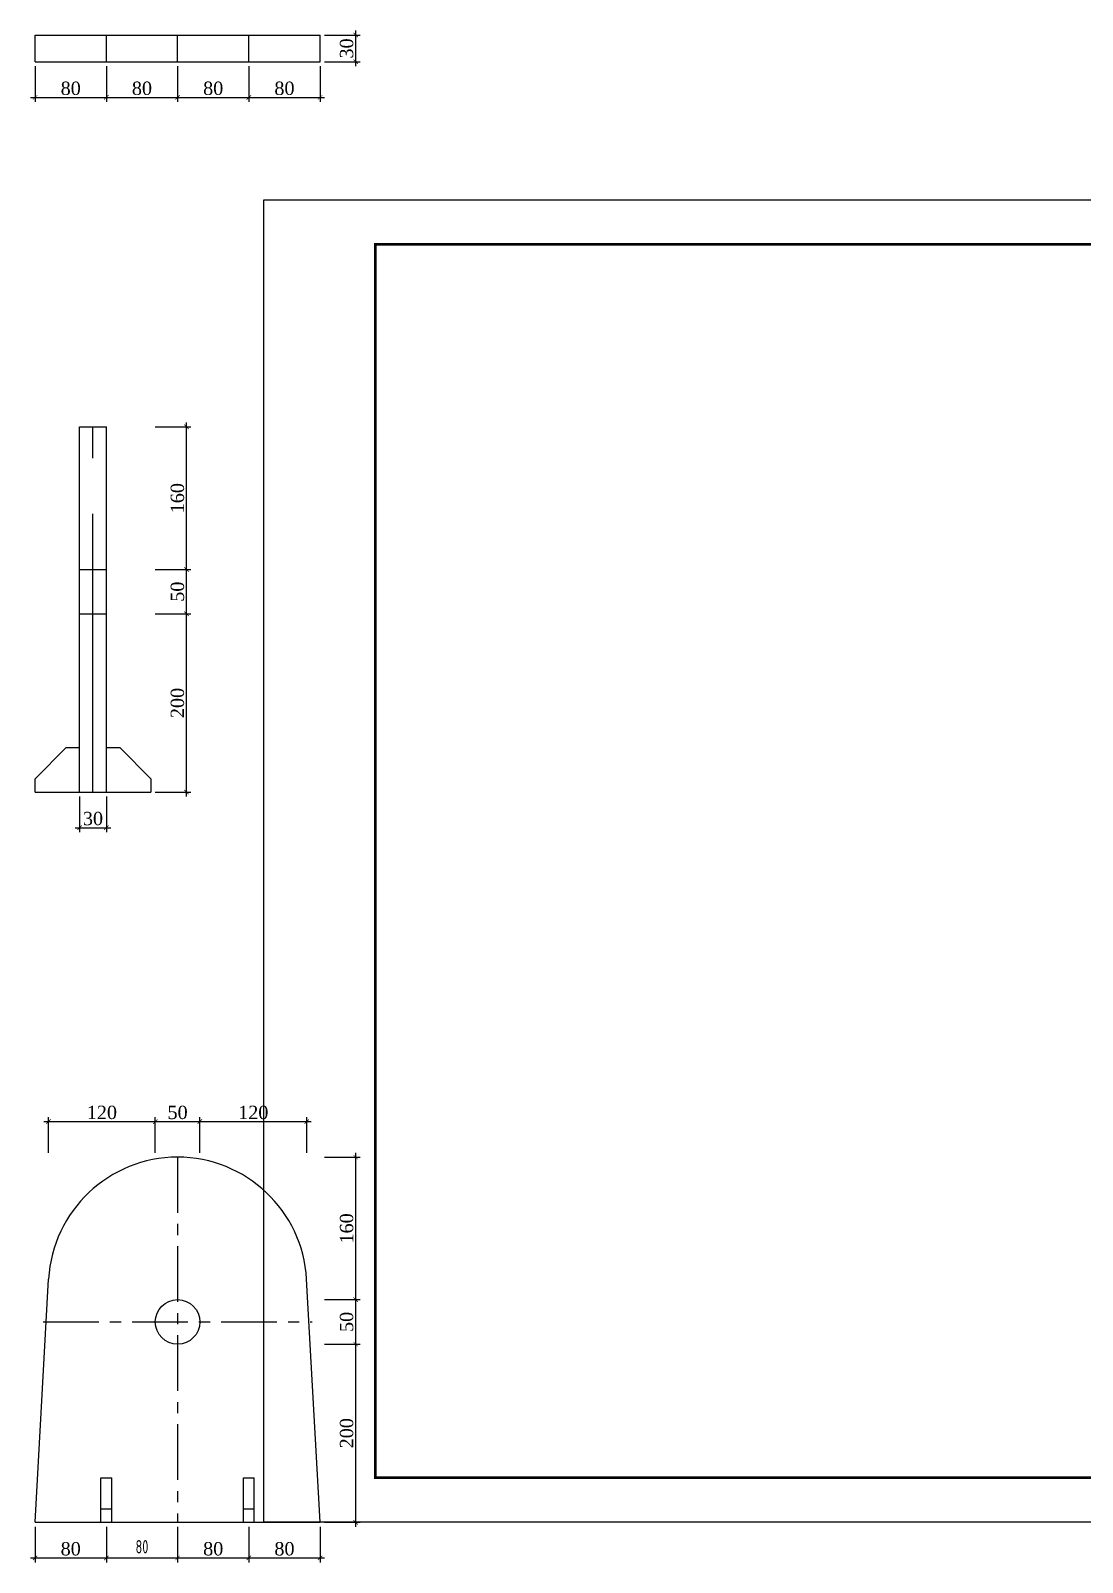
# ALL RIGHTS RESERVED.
# Model space of a CAD drawing. Extents: x -100 to 128588, y -900 to 33500.
# Drawn here: x -100 to 23519, y -900 to 33500 of the extents above; entities that cross this region are included whole.
import ezdxf
from ezdxf.enums import TextEntityAlignment as Align

# ---------------------------------------------------------------- set-up
doc = ezdxf.new("R2010")
doc.units = 0
doc.header["$LTSCALE"] = 1000
doc.linetypes.add('CENTER', pattern=[2, 1.25, -0.25, 0.25, -0.25])
doc.layers.get('0').update_dxf_attribs({"linetype": 'CONTINUOUS'})
doc.layers.get('Defpoints').update_dxf_attribs({"linetype": 'CONTINUOUS'})
doc.layers.add('1粗实线', color=1, linetype='CONTINUOUS', lineweight=30)
doc.layers.add('HFZT', color=5, linetype='CONTINUOUS', lineweight=15)
doc.styles.add('dd', font='times.ttf')
doc.styles.add('TSSD_Dimension', font='tssdeng.shx', dxfattribs={"width": 0.7, "bigfont": 'hztxt.shx'})
doc.styles.add('TSSD_NORM', font='tssdeng.shx', dxfattribs={"width": 0.7, "bigfont": 'hztxt.shx'})
doc.dimstyles.get("Standard").update_dxf_attribs({"dimtxt": 0.18, "dimasz": 0.18, "dimexe": 0.18, "dimexo": 0.0625, "dimgap": 0.09, "dimtad": 0, "dimtih": 1, "dimtoh": 1, "dimdec": 4, "dimzin": 0, "dimdsep": 46, "dimtxsty": 'Standard', "dimcen": 0.09, "dimadec": 0, "dimazin": 0, "dimtfac": 1, "dimtdec": 4, "dimtofl": 0, "dimtmove": 0, "dimatfit": 3, "dimfxl": 1, "dimtolj": 1, "dimtzin": 0, "dimarcsym": 0})
doc.dimstyles.new('TSSD_100_100', dxfattribs={"dimtxt": 300, "dimasz": 100, "dimexe": 100, "dimexo": 250, "dimgap": 100, "dimtad": 1, "dimdec": 0, "dimzin": 0, "dimdsep": 46, "dimtxsty": 'TSSD_Dimension', "dimblk": 'ARCHTICK', "dimblk1": 'ARCHTICK', "dimblk2": 'ARCHTICK', "dimcen": 0, "dimdle": 100, "dimclrt": 7, "dimadec": 0, "dimazin": 0, "dimtfac": 1, "dimtdec": 0, "dimtix": 1, "dimtmove": 2, "dimatfit": 3, "dimfxl": 1, "dimtolj": 1, "dimtzin": 0, "dimarcsym": 0})

# ---------------------------------------------------------------- blocks, each defined once
blk = doc.blocks.new('DETK')
at = {"color": 7, "linetype": 'Continuous'}
blk.add_lwpolyline([(0, 0), (0, 29700), (42000, 29700), (42000, 0), (0, 0)], dxfattribs=at)
at = {"layer": '1粗实线', "color": 7, "linetype": 'Continuous', "const_width": 60}
blk.add_lwpolyline([(2500, 1000), (2500, 28700), (41000, 28700), (41000, 1000), (2500, 1000)], dxfattribs=at)
at = {"layer": 'HFZT', "color": 2, "style": 'TSSD_NORM', "width": 0.7}
for tag, height, p in [('比例尺', 250, (40275, 3100)), ('图号', 250, (37501, 1700)), ('日期', 250, (40275, 1700)), ('图名', 400, (31926, 1425))]:
    blk.add_attdef(tag, text='', height=height, dxfattribs=at).set_placement(p, align=Align.MIDDLE)
blk = doc.blocks.new('_ArchTick')
at = {"color": 0, "linetype": 'ByBlock', "const_width": 0.15}
blk.add_lwpolyline([(-0.5, -0.5), (0.5, 0.5)], dxfattribs=at)
blk = doc.blocks.new('*D224')
at = {"color": 0, "lineweight": -2, "transparency": 16777216}
for p, q in [((0, -100), (0, -900)), ((1600, -100), (1600, -900)), ((-100, -800), (1700, -800))]:
    blk.add_line(p, q, dxfattribs=at)
at = {"layer": 'Defpoints', "color": 0, "transparency": 16777216}
for p in [(0, 0), (1600, 0), (1600, -800)]:
    blk.add_point(p, dxfattribs=at)
at = {"color": 0, "lineweight": -2, "transparency": 16777216, "xscale": 100, "yscale": 100, "zscale": 100, "rotation": 180}
blk.add_blockref('_ArchTick', (0, -800), dxfattribs=at)
at = {"color": 0, "lineweight": -2, "transparency": 16777216, "xscale": 100, "yscale": 100, "zscale": 100}
blk.add_blockref('_ArchTick', (1600, -800), dxfattribs=at)
at = {"color": 0, "transparency": 16777216, "insert": (800, -597), "char_height": 300, "attachment_point": 5, "style": 'dd'}
blk.add_mtext('\\A1;80', dxfattribs=at)
blk = doc.blocks.new('*D225')
at = {"color": 0, "lineweight": -2, "transparency": 16777216}
for p, q in [((1600, -250), (1600, -900)), ((3200, -250), (3200, -900)), ((1500, -800), (3300, -800))]:
    blk.add_line(p, q, dxfattribs=at)
at = {"layer": 'Defpoints', "color": 0, "transparency": 16777216}
for p in [(1600, 0), (3200, 0), (3200, -800)]:
    blk.add_point(p, dxfattribs=at)
at = {"color": 0, "lineweight": -2, "transparency": 16777216, "xscale": 100, "yscale": 100, "zscale": 100, "rotation": 180}
blk.add_blockref('_ArchTick', (1600, -800), dxfattribs=at)
at = {"color": 0, "lineweight": -2, "transparency": 16777216, "xscale": 100, "yscale": 100, "zscale": 100}
blk.add_blockref('_ArchTick', (3200, -800), dxfattribs=at)
at = {"color": 7, "transparency": 16777216, "insert": (2400, -550), "char_height": 300, "attachment_point": 5, "style": 'TSSD_Dimension'}
blk.add_mtext('\\A1;80', dxfattribs=at)
blk = doc.blocks.new('*D226')
at = {"color": 0, "lineweight": -2, "transparency": 16777216}
for p, q in [((3200, -100), (3200, -900)), ((4800, -100), (4800, -900)), ((3100, -800), (4900, -800))]:
    blk.add_line(p, q, dxfattribs=at)
at = {"layer": 'Defpoints', "color": 0, "transparency": 16777216}
for p in [(3200, 0), (4800, 0), (4800, -800)]:
    blk.add_point(p, dxfattribs=at)
at = {"color": 0, "lineweight": -2, "transparency": 16777216, "xscale": 100, "yscale": 100, "zscale": 100, "rotation": 180}
blk.add_blockref('_ArchTick', (3200, -800), dxfattribs=at)
at = {"color": 0, "lineweight": -2, "transparency": 16777216, "xscale": 100, "yscale": 100, "zscale": 100}
blk.add_blockref('_ArchTick', (4800, -800), dxfattribs=at)
at = {"color": 0, "transparency": 16777216, "insert": (4000, -597), "char_height": 300, "attachment_point": 5, "style": 'dd'}
blk.add_mtext('\\A1;80', dxfattribs=at)
blk = doc.blocks.new('*D227')
at = {"color": 0, "lineweight": -2, "transparency": 16777216}
for p, q in [((4800, -100), (4800, -900)), ((6400, -100), (6400, -900)), ((4700, -800), (6500, -800))]:
    blk.add_line(p, q, dxfattribs=at)
at = {"layer": 'Defpoints', "color": 0, "transparency": 16777216}
for p in [(4800, 0), (6400, 0), (6400, -800)]:
    blk.add_point(p, dxfattribs=at)
at = {"color": 0, "lineweight": -2, "transparency": 16777216, "xscale": 100, "yscale": 100, "zscale": 100, "rotation": 180}
blk.add_blockref('_ArchTick', (4800, -800), dxfattribs=at)
at = {"color": 0, "lineweight": -2, "transparency": 16777216, "xscale": 100, "yscale": 100, "zscale": 100}
blk.add_blockref('_ArchTick', (6400, -800), dxfattribs=at)
at = {"color": 0, "transparency": 16777216, "insert": (5600, -597), "char_height": 300, "attachment_point": 5, "style": 'dd'}
blk.add_mtext('\\A1;80', dxfattribs=at)
blk = doc.blocks.new('*D228')
at = {"color": 0, "lineweight": -2, "transparency": 16777216}
for p, q in [((6500, 4000), (7300, 4000)), ((7200, -100), (7200, 4100)), ((6500, 0), (7300, 0))]:
    blk.add_line(p, q, dxfattribs=at)
at = {"layer": 'Defpoints', "color": 0, "transparency": 16777216}
for p in [(6400, 4000), (7200, 4000), (6400, 0)]:
    blk.add_point(p, dxfattribs=at)
at = {"color": 0, "lineweight": -2, "transparency": 16777216, "xscale": 100, "yscale": 100, "zscale": 100}
for p, rotation in [((7200, 4000), 90), ((7200, 0), 270)]:
    blk.add_blockref('_ArchTick', p, dxfattribs=dict(at, rotation=rotation))
at = {"color": 0, "transparency": 16777216, "insert": (6997, 2000), "char_height": 300, "attachment_point": 5, "rotation": 90, "style": 'dd'}
blk.add_mtext('\\A1;200', dxfattribs=at)
blk = doc.blocks.new('*D229')
at = {"color": 0, "lineweight": -2, "transparency": 16777216}
for p, q in [((6500, 5000), (7300, 5000)), ((7200, 3900), (7200, 5100)), ((6500, 4000), (7300, 4000))]:
    blk.add_line(p, q, dxfattribs=at)
at = {"layer": 'Defpoints', "color": 0, "transparency": 16777216}
for p in [(6400, 5000), (7200, 5000), (6400, 4000)]:
    blk.add_point(p, dxfattribs=at)
at = {"color": 0, "lineweight": -2, "transparency": 16777216, "xscale": 100, "yscale": 100, "zscale": 100}
for p, rotation in [((7200, 5000), 90), ((7200, 4000), 270)]:
    blk.add_blockref('_ArchTick', p, dxfattribs=dict(at, rotation=rotation))
at = {"color": 0, "transparency": 16777216, "insert": (6997, 4500), "char_height": 300, "attachment_point": 5, "rotation": 90, "style": 'dd'}
blk.add_mtext('\\A1;50', dxfattribs=at)
blk = doc.blocks.new('*D230')
at = {"color": 0, "lineweight": -2, "transparency": 16777216}
for p, q in [((7200, 4900), (7200, 8300)), ((6500, 8200), (7300, 8200)), ((6500, 5000), (7300, 5000))]:
    blk.add_line(p, q, dxfattribs=at)
at = {"layer": 'Defpoints', "color": 0, "transparency": 16777216}
for p in [(6400, 8200), (7200, 8200), (6400, 5000)]:
    blk.add_point(p, dxfattribs=at)
at = {"color": 0, "lineweight": -2, "transparency": 16777216, "xscale": 100, "yscale": 100, "zscale": 100}
for p, rotation in [((7200, 8200), 90), ((7200, 5000), 270)]:
    blk.add_blockref('_ArchTick', p, dxfattribs=dict(at, rotation=rotation))
at = {"color": 0, "transparency": 16777216, "insert": (6997, 6600), "char_height": 300, "attachment_point": 5, "rotation": 90, "style": 'dd'}
blk.add_mtext('\\A1;160', dxfattribs=at)
blk = doc.blocks.new('*D231')
at = {"color": 0, "lineweight": -2, "transparency": 16777216}
for p, q in [((200, 9000), (2800, 9000)), ((300, 8300), (300, 9100)), ((2700, 8300), (2700, 9100))]:
    blk.add_line(p, q, dxfattribs=at)
at = {"layer": 'Defpoints', "color": 0, "transparency": 16777216}
for p in [(2700, 9000), (300, 8200), (2700, 8200)]:
    blk.add_point(p, dxfattribs=at)
at = {"color": 0, "lineweight": -2, "transparency": 16777216, "xscale": 100, "yscale": 100, "zscale": 100, "rotation": 180}
blk.add_blockref('_ArchTick', (300, 9000), dxfattribs=at)
at = {"color": 0, "lineweight": -2, "transparency": 16777216, "xscale": 100, "yscale": 100, "zscale": 100}
blk.add_blockref('_ArchTick', (2700, 9000), dxfattribs=at)
at = {"color": 0, "transparency": 16777216, "insert": (1500, 9203), "char_height": 300, "attachment_point": 5, "style": 'dd'}
blk.add_mtext('\\A1;120', dxfattribs=at)
blk = doc.blocks.new('*D232')
at = {"color": 0, "lineweight": -2, "transparency": 16777216}
for p, q in [((2600, 9000), (3800, 9000)), ((2700, 8300), (2700, 9100)), ((3700, 8300), (3700, 9100))]:
    blk.add_line(p, q, dxfattribs=at)
at = {"layer": 'Defpoints', "color": 0, "transparency": 16777216}
for p in [(3700, 9000), (2700, 8200), (3700, 8200)]:
    blk.add_point(p, dxfattribs=at)
at = {"color": 0, "lineweight": -2, "transparency": 16777216, "xscale": 100, "yscale": 100, "zscale": 100, "rotation": 180}
blk.add_blockref('_ArchTick', (2700, 9000), dxfattribs=at)
at = {"color": 0, "lineweight": -2, "transparency": 16777216, "xscale": 100, "yscale": 100, "zscale": 100}
blk.add_blockref('_ArchTick', (3700, 9000), dxfattribs=at)
at = {"color": 0, "transparency": 16777216, "insert": (3200, 9203), "char_height": 300, "attachment_point": 5, "style": 'dd'}
blk.add_mtext('\\A1;50', dxfattribs=at)
blk = doc.blocks.new('*D233')
at = {"color": 0, "lineweight": -2, "transparency": 16777216}
for p, q in [((3600, 9000), (6200, 9000)), ((3700, 8300), (3700, 9100)), ((6100, 8300), (6100, 9100))]:
    blk.add_line(p, q, dxfattribs=at)
at = {"layer": 'Defpoints', "color": 0, "transparency": 16777216}
for p in [(6100, 9000), (3700, 8200), (6100, 8200)]:
    blk.add_point(p, dxfattribs=at)
at = {"color": 0, "lineweight": -2, "transparency": 16777216, "xscale": 100, "yscale": 100, "zscale": 100, "rotation": 180}
blk.add_blockref('_ArchTick', (3700, 9000), dxfattribs=at)
at = {"color": 0, "lineweight": -2, "transparency": 16777216, "xscale": 100, "yscale": 100, "zscale": 100}
blk.add_blockref('_ArchTick', (6100, 9000), dxfattribs=at)
at = {"color": 0, "transparency": 16777216, "insert": (4900, 9203), "char_height": 300, "attachment_point": 5, "style": 'dd'}
blk.add_mtext('\\A1;120', dxfattribs=at)
blk = doc.blocks.new('*D234')
at = {"color": 0, "lineweight": -2, "transparency": 16777216}
for p, q in [((1000, 16300), (1000, 15500)), ((1600, 16300), (1600, 15500)), ((900, 15600), (1700, 15600))]:
    blk.add_line(p, q, dxfattribs=at)
at = {"layer": 'Defpoints', "color": 0, "transparency": 16777216}
for p in [(1000, 16400), (1600, 16400), (1600, 15600)]:
    blk.add_point(p, dxfattribs=at)
at = {"color": 0, "lineweight": -2, "transparency": 16777216, "xscale": 100, "yscale": 100, "zscale": 100, "rotation": 180}
blk.add_blockref('_ArchTick', (1000, 15600), dxfattribs=at)
at = {"color": 0, "lineweight": -2, "transparency": 16777216, "xscale": 100, "yscale": 100, "zscale": 100}
blk.add_blockref('_ArchTick', (1600, 15600), dxfattribs=at)
at = {"color": 0, "transparency": 16777216, "insert": (1300, 15803), "char_height": 300, "attachment_point": 5, "style": 'dd'}
blk.add_mtext('\\A1;30', dxfattribs=at)
blk = doc.blocks.new('*D235')
at = {"color": 0, "lineweight": -2, "transparency": 16777216}
for p, q in [((2700, 20400), (3500, 20400)), ((3400, 16300), (3400, 20500)), ((2700, 16400), (3500, 16400))]:
    blk.add_line(p, q, dxfattribs=at)
at = {"layer": 'Defpoints', "color": 0, "transparency": 16777216}
for p in [(2600, 20400), (3400, 20400), (2600, 16400)]:
    blk.add_point(p, dxfattribs=at)
at = {"color": 0, "lineweight": -2, "transparency": 16777216, "xscale": 100, "yscale": 100, "zscale": 100}
for p, rotation in [((3400, 20400), 90), ((3400, 16400), 270)]:
    blk.add_blockref('_ArchTick', p, dxfattribs=dict(at, rotation=rotation))
at = {"color": 0, "transparency": 16777216, "insert": (3197, 18400), "char_height": 300, "attachment_point": 5, "rotation": 90, "style": 'dd'}
blk.add_mtext('\\A1;200', dxfattribs=at)
blk = doc.blocks.new('*D236')
at = {"color": 0, "lineweight": -2, "transparency": 16777216}
for p, q in [((2700, 21400), (3500, 21400)), ((3400, 20300), (3400, 21500)), ((2700, 20400), (3500, 20400))]:
    blk.add_line(p, q, dxfattribs=at)
at = {"layer": 'Defpoints', "color": 0, "transparency": 16777216}
for p in [(2600, 21400), (3400, 21400), (2600, 20400)]:
    blk.add_point(p, dxfattribs=at)
at = {"color": 0, "lineweight": -2, "transparency": 16777216, "xscale": 100, "yscale": 100, "zscale": 100}
for p, rotation in [((3400, 21400), 90), ((3400, 20400), 270)]:
    blk.add_blockref('_ArchTick', p, dxfattribs=dict(at, rotation=rotation))
at = {"color": 0, "transparency": 16777216, "insert": (3197, 20900), "char_height": 300, "attachment_point": 5, "rotation": 90, "style": 'dd'}
blk.add_mtext('\\A1;50', dxfattribs=at)
blk = doc.blocks.new('*D237')
at = {"color": 0, "lineweight": -2, "transparency": 16777216}
for p, q in [((2700, 24600), (3500, 24600)), ((3400, 21300), (3400, 24700)), ((2700, 21400), (3500, 21400))]:
    blk.add_line(p, q, dxfattribs=at)
at = {"layer": 'Defpoints', "color": 0, "transparency": 16777216}
for p in [(2600, 24600), (3400, 24600), (2600, 21400)]:
    blk.add_point(p, dxfattribs=at)
at = {"color": 0, "lineweight": -2, "transparency": 16777216, "xscale": 100, "yscale": 100, "zscale": 100}
for p, rotation in [((3400, 24600), 90), ((3400, 21400), 270)]:
    blk.add_blockref('_ArchTick', p, dxfattribs=dict(at, rotation=rotation))
at = {"color": 0, "transparency": 16777216, "insert": (3197, 23000), "char_height": 300, "attachment_point": 5, "rotation": 90, "style": 'dd'}
blk.add_mtext('\\A1;160', dxfattribs=at)
blk = doc.blocks.new('*D238')
at = {"color": 0, "lineweight": -2, "transparency": 16777216}
for p, q in [((0, 32700), (0, 31900)), ((1600, 32700), (1600, 31900)), ((-100, 32000), (1700, 32000))]:
    blk.add_line(p, q, dxfattribs=at)
at = {"layer": 'Defpoints', "color": 0, "transparency": 16777216}
for p in [(0, 32800), (1600, 32800), (1600, 32000)]:
    blk.add_point(p, dxfattribs=at)
at = {"color": 0, "lineweight": -2, "transparency": 16777216, "xscale": 100, "yscale": 100, "zscale": 100, "rotation": 180}
blk.add_blockref('_ArchTick', (0, 32000), dxfattribs=at)
at = {"color": 0, "lineweight": -2, "transparency": 16777216, "xscale": 100, "yscale": 100, "zscale": 100}
blk.add_blockref('_ArchTick', (1600, 32000), dxfattribs=at)
at = {"color": 0, "transparency": 16777216, "insert": (800, 32203), "char_height": 300, "attachment_point": 5, "style": 'dd'}
blk.add_mtext('\\A1;80', dxfattribs=at)
blk = doc.blocks.new('*D239')
at = {"color": 0, "lineweight": -2, "transparency": 16777216}
for p, q in [((1600, 32700), (1600, 31900)), ((3200, 32700), (3200, 31900)), ((1500, 32000), (3300, 32000))]:
    blk.add_line(p, q, dxfattribs=at)
at = {"layer": 'Defpoints', "color": 0, "transparency": 16777216}
for p in [(1600, 32800), (3200, 32800), (3200, 32000)]:
    blk.add_point(p, dxfattribs=at)
at = {"color": 0, "lineweight": -2, "transparency": 16777216, "xscale": 100, "yscale": 100, "zscale": 100, "rotation": 180}
blk.add_blockref('_ArchTick', (1600, 32000), dxfattribs=at)
at = {"color": 0, "lineweight": -2, "transparency": 16777216, "xscale": 100, "yscale": 100, "zscale": 100}
blk.add_blockref('_ArchTick', (3200, 32000), dxfattribs=at)
at = {"color": 0, "transparency": 16777216, "insert": (2400, 32203), "char_height": 300, "attachment_point": 5, "style": 'dd'}
blk.add_mtext('\\A1;80', dxfattribs=at)
blk = doc.blocks.new('*D240')
at = {"color": 0, "lineweight": -2, "transparency": 16777216}
for p, q in [((3200, 32700), (3200, 31900)), ((4800, 32700), (4800, 31900)), ((3100, 32000), (4900, 32000))]:
    blk.add_line(p, q, dxfattribs=at)
at = {"layer": 'Defpoints', "color": 0, "transparency": 16777216}
for p in [(3200, 32800), (4800, 32800), (4800, 32000)]:
    blk.add_point(p, dxfattribs=at)
at = {"color": 0, "lineweight": -2, "transparency": 16777216, "xscale": 100, "yscale": 100, "zscale": 100, "rotation": 180}
blk.add_blockref('_ArchTick', (3200, 32000), dxfattribs=at)
at = {"color": 0, "lineweight": -2, "transparency": 16777216, "xscale": 100, "yscale": 100, "zscale": 100}
blk.add_blockref('_ArchTick', (4800, 32000), dxfattribs=at)
at = {"color": 0, "transparency": 16777216, "insert": (4000, 32203), "char_height": 300, "attachment_point": 5, "style": 'dd'}
blk.add_mtext('\\A1;80', dxfattribs=at)
blk = doc.blocks.new('*D241')
at = {"color": 0, "lineweight": -2, "transparency": 16777216}
for p, q in [((4800, 32700), (4800, 31900)), ((6400, 32700), (6400, 31900)), ((4700, 32000), (6500, 32000))]:
    blk.add_line(p, q, dxfattribs=at)
at = {"layer": 'Defpoints', "color": 0, "transparency": 16777216}
for p in [(4800, 32800), (6400, 32800), (6400, 32000)]:
    blk.add_point(p, dxfattribs=at)
at = {"color": 0, "lineweight": -2, "transparency": 16777216, "xscale": 100, "yscale": 100, "zscale": 100, "rotation": 180}
blk.add_blockref('_ArchTick', (4800, 32000), dxfattribs=at)
at = {"color": 0, "lineweight": -2, "transparency": 16777216, "xscale": 100, "yscale": 100, "zscale": 100}
blk.add_blockref('_ArchTick', (6400, 32000), dxfattribs=at)
at = {"color": 0, "transparency": 16777216, "insert": (5600, 32203), "char_height": 300, "attachment_point": 5, "style": 'dd'}
blk.add_mtext('\\A1;80', dxfattribs=at)
blk = doc.blocks.new('*D242')
at = {"color": 0, "lineweight": -2, "transparency": 16777216}
for p, q in [((6500, 33400), (7300, 33400)), ((7200, 32700), (7200, 33500)), ((6500, 32800), (7300, 32800))]:
    blk.add_line(p, q, dxfattribs=at)
at = {"layer": 'Defpoints', "color": 0, "transparency": 16777216}
for p in [(6400, 33400), (7200, 33400), (6400, 32800)]:
    blk.add_point(p, dxfattribs=at)
at = {"color": 0, "lineweight": -2, "transparency": 16777216, "xscale": 100, "yscale": 100, "zscale": 100}
for p, rotation in [((7200, 33400), 90), ((7200, 32800), 270)]:
    blk.add_blockref('_ArchTick', p, dxfattribs=dict(at, rotation=rotation))
at = {"color": 0, "transparency": 16777216, "insert": (6997, 33100), "char_height": 300, "attachment_point": 5, "rotation": 90, "style": 'dd'}
blk.add_mtext('\\A1;30', dxfattribs=at)

msp = doc.modelspace()

# ---------------------------------------------------------------- linework, layer by layer
for p, q in [((0, 33400), (6400, 33400)), ((0, 32800), (0, 33400)), ((1600, 32800), (1600, 33400)), ((3200, 32800), (3200, 33400)), ((4800, 32800), (4800, 33400)), ((6400, 32800), (6400, 33400)), ((0, 32800), (6400, 32800)), ((1000, 16400), (1000, 24600)), ((1000, 24600), (1600, 24600)), ((1600, 16400), (1600, 24600)), ((1000, 21400), (1600, 21400)), ((1000, 20400), (1600, 20400)), ((0, 16700), (700, 17400)), ((700, 17400), (1000, 17400)), ((1600, 17400), (1900, 17400)), ((1900, 17400), (2600, 16700)), ((0, 16400), (0, 16700)), ((2600, 16700), (2600, 16400)), ((0, 16400), (1000, 16400)), ((1000, 16400), (1600, 16400)), ((1600, 16400), (2600, 16400)), ((0, 0), (304.49685, 5461.43586)), ((6400, 0), (6095.50315, 5461.43586)), ((1480, 0), (1480, 1000)), ((1480, 1000), (1720, 1000)), ((1720, 0), (1720, 1000)), ((4680, 0), (4680, 1000)), ((4680, 1000), (4920, 1000)), ((4920, 0), (4920, 1000)), ((0, 0), (6400, 0)), ((1480, 300), (1720, 300)), ((4680, 300), (4920, 300))]:
    msp.add_line(p, q)
at = {"linetype": 'CENTER', "ltscale": 5}
msp.add_line((1300, 16400), (1300, 24600), dxfattribs=at)
at = {"linetype": 'CENTER'}
for p, q in [((3200, 8200), (3200, 0)), ((180, 4500), (6220, 4500))]:
    msp.add_line(p, q, dxfattribs=at)
msp.add_circle((3200, 4500), 500)
msp.add_arc((3200, 5300), 2900, 3.191164621, 176.808835379)

# ---------------------------------------------------------------- block references
msp.add_blockref('DETK', (5138.06262, 0))

# ---------------------------------------------------------------- dimensions: what is measured, and where the dimension line sits
for p1, p2, distance, text, override, picture, middle in [((6400, 32800), (6400, 33400), -800, '30', {"dimtxt": 300, "dimasz": 100, "dimexe": 100, "dimexo": 100, "dimgap": 50, "dimtad": 1, "dimjust": 0, "dimtih": 0, "dimtxsty": 'dd', "dimblk1": 'ArchTick', "dimblk2": 'ArchTick', "dimsah": 1, "dimdle": 100}, '*D242', (6997.40447, 33100)), ((0, 32800), (1600, 32800), -800, '80', {"dimtxt": 300, "dimasz": 100, "dimexe": 100, "dimexo": 100, "dimgap": 50, "dimtad": 1, "dimjust": 0, "dimtih": 0, "dimtxsty": 'dd', "dimblk1": 'ArchTick', "dimblk2": 'ArchTick', "dimsah": 1, "dimdle": 100}, '*D238', (800, 32202.59553)), ((1600, 32800), (3200, 32800), -800, '80', {"dimtxt": 300, "dimasz": 100, "dimexe": 100, "dimexo": 100, "dimgap": 50, "dimtad": 1, "dimjust": 0, "dimtih": 0, "dimtxsty": 'dd', "dimblk1": 'ArchTick', "dimblk2": 'ArchTick', "dimsah": 1, "dimdle": 100}, '*D239', (2400, 32202.59553)), ((3200, 32800), (4800, 32800), -800, '80', {"dimtxt": 300, "dimasz": 100, "dimexe": 100, "dimexo": 100, "dimgap": 50, "dimtad": 1, "dimjust": 0, "dimtih": 0, "dimtxsty": 'dd', "dimblk1": 'ArchTick', "dimblk2": 'ArchTick', "dimsah": 1, "dimdle": 100}, '*D240', (4000, 32202.59553)), ((4800, 32800), (6400, 32800), -800, '80', {"dimtxt": 300, "dimasz": 100, "dimexe": 100, "dimexo": 100, "dimgap": 50, "dimtad": 1, "dimjust": 0, "dimtih": 0, "dimtxsty": 'dd', "dimblk1": 'ArchTick', "dimblk2": 'ArchTick', "dimsah": 1, "dimdle": 100}, '*D241', (5600, 32202.59553)), ((2600, 21400), (2600, 24600), -800, '160', {"dimtxt": 300, "dimasz": 100, "dimexe": 100, "dimexo": 100, "dimgap": 50, "dimtad": 1, "dimjust": 0, "dimtih": 0, "dimtxsty": 'dd', "dimblk1": 'ArchTick', "dimblk2": 'ArchTick', "dimsah": 1, "dimdle": 100}, '*D237', (3197.40447, 23000)), ((2600, 20400), (2600, 21400), -800, '50', {"dimtxt": 300, "dimasz": 100, "dimexe": 100, "dimexo": 100, "dimgap": 50, "dimtad": 1, "dimjust": 0, "dimtih": 0, "dimtxsty": 'dd', "dimblk1": 'ArchTick', "dimblk2": 'ArchTick', "dimsah": 1, "dimdle": 100}, '*D236', (3197.40447, 20900)), ((2600, 16400), (2600, 20400), -800, '200', {"dimtxt": 300, "dimasz": 100, "dimexe": 100, "dimexo": 100, "dimgap": 50, "dimtad": 1, "dimjust": 0, "dimtih": 0, "dimtxsty": 'dd', "dimblk1": 'ArchTick', "dimblk2": 'ArchTick', "dimsah": 1, "dimdle": 100}, '*D235', (3197.40447, 18400)), ((1000, 16400), (1600, 16400), -800, '30', {"dimtxt": 300, "dimasz": 100, "dimexe": 100, "dimexo": 100, "dimgap": 50, "dimtad": 1, "dimjust": 0, "dimtih": 0, "dimtxsty": 'dd', "dimblk1": 'ArchTick', "dimblk2": 'ArchTick', "dimsah": 1, "dimdle": 100}, '*D234', (1300, 15802.59553)), ((300, 8200), (2700, 8200), 800, '120', {"dimtxt": 300, "dimasz": 100, "dimexe": 100, "dimexo": 100, "dimgap": 50, "dimtad": 1, "dimjust": 0, "dimtih": 1, "dimtxsty": 'dd', "dimblk1": 'ArchTick', "dimblk2": 'ArchTick', "dimsah": 1, "dimdle": 100}, '*D231', (1500, 9202.59553)), ((2700, 8200), (3700, 8200), 800, '50', {"dimtxt": 300, "dimasz": 100, "dimexe": 100, "dimexo": 100, "dimgap": 50, "dimtad": 1, "dimjust": 0, "dimtih": 1, "dimtxsty": 'dd', "dimblk1": 'ArchTick', "dimblk2": 'ArchTick', "dimsah": 1, "dimdle": 100}, '*D232', (3200, 9202.59553)), ((3700, 8200), (6100, 8200), 800, '120', {"dimtxt": 300, "dimasz": 100, "dimexe": 100, "dimexo": 100, "dimgap": 50, "dimtad": 1, "dimjust": 0, "dimtih": 1, "dimtxsty": 'dd', "dimblk1": 'ArchTick', "dimblk2": 'ArchTick', "dimsah": 1, "dimdle": 100}, '*D233', (4900, 9202.59553)), ((6400, 5000), (6400, 8200), -800, '160', {"dimtxt": 300, "dimasz": 100, "dimexe": 100, "dimexo": 100, "dimgap": 50, "dimtad": 1, "dimjust": 0, "dimtih": 0, "dimtxsty": 'dd', "dimblk1": 'ArchTick', "dimblk2": 'ArchTick', "dimsah": 1, "dimdle": 100}, '*D230', (6997.40447, 6600)), ((6400, 4000), (6400, 5000), -800, '50', {"dimtxt": 300, "dimasz": 100, "dimexe": 100, "dimexo": 100, "dimgap": 50, "dimtad": 1, "dimjust": 0, "dimtih": 0, "dimtxsty": 'dd', "dimblk1": 'ArchTick', "dimblk2": 'ArchTick', "dimsah": 1, "dimdle": 100}, '*D229', (6997.40447, 4500)), ((6400, 0), (6400, 4000), -800, '200', {"dimtxt": 300, "dimasz": 100, "dimexe": 100, "dimexo": 100, "dimgap": 50, "dimtad": 1, "dimjust": 0, "dimtih": 0, "dimtxsty": 'dd', "dimblk1": 'ArchTick', "dimblk2": 'ArchTick', "dimsah": 1, "dimdle": 100}, '*D228', (6997.40447, 2000)), ((0, 0), (1600, 0), -800, '80', {"dimtxt": 300, "dimasz": 100, "dimexe": 100, "dimexo": 100, "dimgap": 50, "dimtad": 1, "dimjust": 0, "dimtih": 0, "dimtxsty": 'dd', "dimblk1": 'ArchTick', "dimblk2": 'ArchTick', "dimsah": 1, "dimdle": 100}, '*D224', (800, -597.40447)), ((3200, 0), (4800, 0), -800, '80', {"dimtxt": 300, "dimasz": 100, "dimexe": 100, "dimexo": 100, "dimgap": 50, "dimtad": 1, "dimjust": 0, "dimtih": 0, "dimtxsty": 'dd', "dimblk1": 'ArchTick', "dimblk2": 'ArchTick', "dimsah": 1, "dimdle": 100}, '*D226', (4000, -597.40447)), ((4800, 0), (6400, 0), -800, '80', {"dimtxt": 300, "dimasz": 100, "dimexe": 100, "dimexo": 100, "dimgap": 50, "dimtad": 1, "dimjust": 0, "dimtih": 0, "dimtxsty": 'dd', "dimblk1": 'ArchTick', "dimblk2": 'ArchTick', "dimsah": 1, "dimdle": 100}, '*D227', (5600, -597.40447))]:
    dim = msp.add_aligned_dim(p1=p1, p2=p2, distance=distance, text=text, dimstyle='Standard', override=override)
    dim.commit()
    dim.dimension.update_dxf_attribs({"geometry": picture, "text_midpoint": middle})
dim = msp.add_aligned_dim(p1=(1600, 0), p2=(3200, 0), distance=-800, text='80', dimstyle='TSSD_100_100')
dim.commit()
dim.dimension.update_dxf_attribs({"geometry": '*D225', "text_midpoint": (2400, -550)})

doc.saveas('drawing.dxf')
